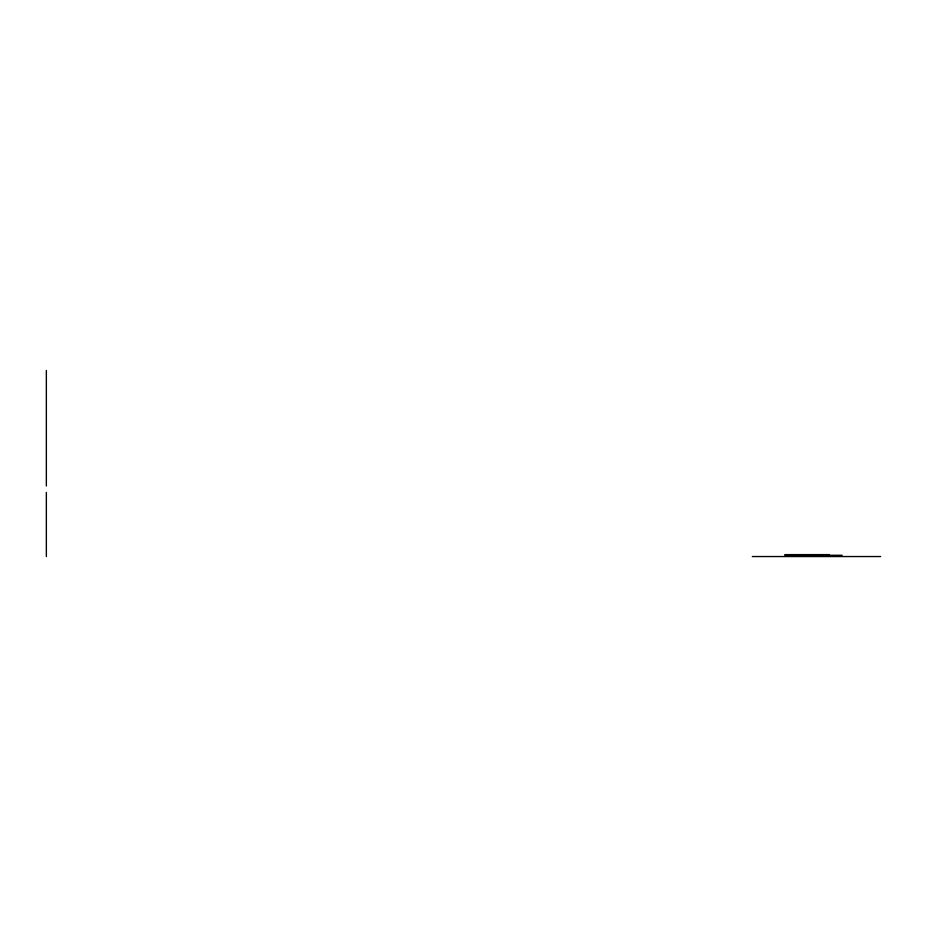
<?xml version="1.0" encoding="UTF-8"?>
<svg xmlns="http://www.w3.org/2000/svg" width="927" height="927" viewBox="0 0 927 927"><rect width="100%" height="100%" fill="white"/><g stroke="black" fill="none" stroke-linecap="round" stroke-linejoin="round"><path stroke-width="1.39" d="M796.131 554.752L829.306 554.752M842.145 555.273L784.833 555.273L784.833 554.624L829.306 554.624L829.306 555.273M752.295 556.548L880.65 556.548M826.965 554.624L826.965 555.273M787.174 554.624L787.174 555.273M46.35 370.429L46.35 485.957M46.35 492.364L46.35 556.548"/></g></svg>
